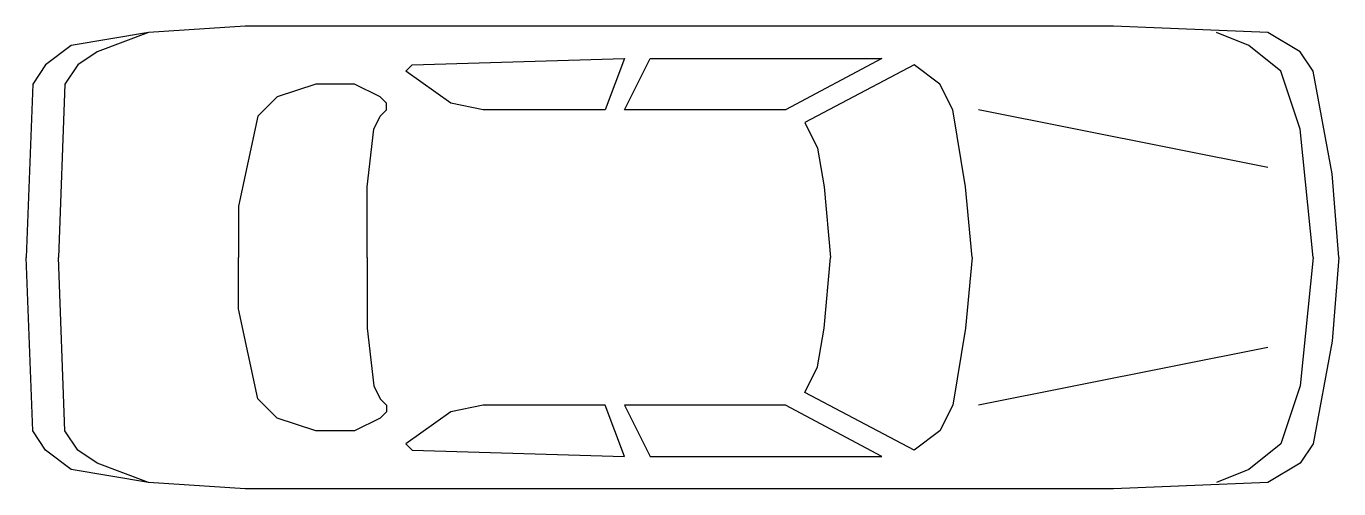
# Model space of a CAD drawing. Extents: x -5.18 to 0, y -0.91 to 0.91.
import ezdxf

# ---------------------------------------------------------------- set-up
doc = ezdxf.new("R2010")
doc.units = 0
doc.header["$LTSCALE"] = 1.2
doc.header["$MEASUREMENT"] = 0
doc.layers.get('0').update_dxf_attribs({"color": 3, "linetype": 'CONTINUOUS'})

msp = doc.modelspace()

# ---------------------------------------------------------------- linework, layer by layer
for p, q in [((-4.699, 0.889), (-5.0038, 0.8382)), ((-4.699, 0.889), (-4.9022, 0.8128)), ((-4.318, 0.9144), (-4.699, 0.889)), ((-0.889, 0.9144), (-4.318, 0.9144)), ((-0.2794, 0.889), (-0.889, 0.9144)), ((-0.3556, 0.8382), (-0.4826, 0.889)), ((-0.1524, 0.8128), (-0.2794, 0.889)), ((-5.0038, 0.8382), (-5.1054, 0.762)), ((-0.2286, 0.7366), (-0.3556, 0.8382)), ((-4.9022, 0.8128), (-4.9784, 0.762)), ((-3.6576, 0.762), (-2.8194, 0.7874)), ((-2.8194, 0.7874), (-2.8956, 0.5842)), ((-2.8194, 0.5842), (-2.7178, 0.7874)), ((-2.7178, 0.7874), (-1.8034, 0.7874)), ((-1.8034, 0.7874), (-2.1844, 0.5842)), ((-0.1016, 0.7366), (-0.1524, 0.8128)), ((-5.1054, 0.762), (-5.1562, 0.6858)), ((-4.9784, 0.762), (-5.0292, 0.6858)), ((-3.683, 0.7366), (-3.6576, 0.762)), ((-3.5052, 0.6096), (-3.683, 0.7366)), ((-1.6764, 0.762), (-2.1082, 0.5334)), ((-1.5748, 0.6858), (-1.6764, 0.762)), ((-0.1524, 0.508), (-0.2286, 0.7366)), ((-0.0254, 0.3302), (-0.1016, 0.7366)), ((-5.1562, 0.6858), (-5.1816, 0)), ((-5.0292, 0.6858), (-5.0546, 0)), ((-4.0386, 0.6858), (-4.191, 0.635)), ((-3.8862, 0.6858), (-4.0386, 0.6858)), ((-3.7846, 0.635), (-3.8862, 0.6858)), ((-1.524, 0.5842), (-1.5748, 0.6858)), ((-4.191, 0.635), (-4.2672, 0.5588)), ((-3.7592, 0.6096), (-3.7846, 0.635)), ((-3.7846, 0.5588), (-3.7592, 0.5842)), ((-3.7592, 0.5842), (-3.7592, 0.6096)), ((-3.3782, 0.5842), (-3.5052, 0.6096)), ((-2.8956, 0.5842), (-3.3782, 0.5842)), ((-2.1844, 0.5842), (-2.8194, 0.5842)), ((-1.4732, 0.2794), (-1.524, 0.5842)), ((-0.2794, 0.3556), (-1.4224, 0.5842)), ((-4.2672, 0.5588), (-4.3434, 0.2032)), ((-3.81, 0.508), (-3.7846, 0.5588)), ((-2.1082, 0.5334), (-2.0574, 0.4318)), ((-3.8354, 0.2794), (-3.81, 0.508)), ((-0.1016, 0), (-0.1524, 0.508)), ((-2.0574, 0.4318), (-2.032, 0.2794)), ((0, 0), (-0.0254, 0.3302)), ((-3.8354, 0), (-3.8354, 0.2794)), ((-2.032, 0.2794), (-2.0066, 0)), ((-1.4478, 0), (-1.4732, 0.2794)), ((-4.3434, 0.2032), (-4.3434, 0)), ((-5.1562, -0.6858), (-5.1816, 0)), ((-5.0292, -0.6858), (-5.0546, 0)), ((-4.3434, -0.2032), (-4.3434, 0)), ((-3.8354, 0), (-3.8354, -0.2794)), ((-2.032, -0.2794), (-2.0066, 0)), ((-1.4478, 0), (-1.4732, -0.2794)), ((-0.1016, 0), (-0.1524, -0.508)), ((0, 0), (-0.0254, -0.3302)), ((-4.2672, -0.5588), (-4.3434, -0.2032)), ((-3.8354, -0.2794), (-3.81, -0.508)), ((-2.0574, -0.4318), (-2.032, -0.2794)), ((-1.4732, -0.2794), (-1.524, -0.5842)), ((-0.2794, -0.3556), (-1.4224, -0.5842)), ((-0.0254, -0.3302), (-0.1016, -0.7366)), ((-2.1082, -0.5334), (-2.0574, -0.4318)), ((-3.81, -0.508), (-3.7846, -0.5588)), ((-0.1524, -0.508), (-0.2286, -0.7366)), ((-4.191, -0.635), (-4.2672, -0.5588)), ((-3.7846, -0.5588), (-3.7592, -0.5842)), ((-1.6764, -0.762), (-2.1082, -0.5334)), ((-3.7592, -0.6096), (-3.7846, -0.635)), ((-3.7592, -0.5842), (-3.7592, -0.6096)), ((-3.5052, -0.6096), (-3.683, -0.7366)), ((-3.3782, -0.5842), (-3.5052, -0.6096)), ((-2.8956, -0.5842), (-3.3782, -0.5842)), ((-2.8194, -0.7874), (-2.8956, -0.5842)), ((-2.1844, -0.5842), (-2.8194, -0.5842)), ((-2.8194, -0.5842), (-2.7178, -0.7874)), ((-1.8034, -0.7874), (-2.1844, -0.5842)), ((-1.524, -0.5842), (-1.5748, -0.6858)), ((-4.0386, -0.6858), (-4.191, -0.635)), ((-3.7846, -0.635), (-3.8862, -0.6858)), ((-5.1054, -0.762), (-5.1562, -0.6858)), ((-4.9784, -0.762), (-5.0292, -0.6858)), ((-3.8862, -0.6858), (-4.0386, -0.6858)), ((-1.5748, -0.6858), (-1.6764, -0.762)), ((-5.0038, -0.8382), (-5.1054, -0.762)), ((-4.9022, -0.8128), (-4.9784, -0.762)), ((-3.683, -0.7366), (-3.6576, -0.762)), ((-3.6576, -0.762), (-2.8194, -0.7874)), ((-0.2286, -0.7366), (-0.3556, -0.8382)), ((-0.1016, -0.7366), (-0.1524, -0.8128)), ((-4.699, -0.889), (-4.9022, -0.8128)), ((-2.7178, -0.7874), (-1.8034, -0.7874)), ((-0.1524, -0.8128), (-0.2794, -0.889)), ((-4.699, -0.889), (-5.0038, -0.8382)), ((-0.3556, -0.8382), (-0.4826, -0.889)), ((-4.318, -0.9144), (-4.699, -0.889)), ((-0.889, -0.9144), (-4.318, -0.9144)), ((-0.2794, -0.889), (-0.889, -0.9144))]:
    msp.add_line(p, q)

doc.saveas('drawing.dxf')
